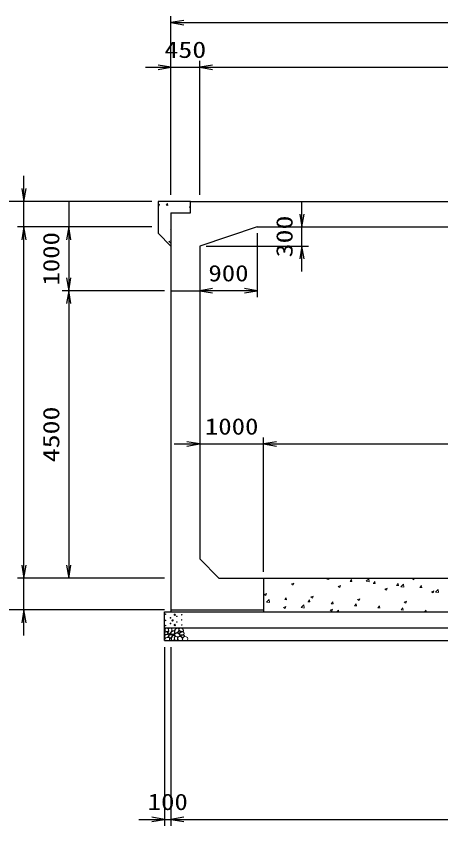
# Model space of a CAD drawing. Units: millimetres at full size. Extents: x 0 to 84100, y 0 to 59400.
# Drawn here: x 7179 to 13822, y 29620 to 42300 of the extents above; entities that cross this region are included whole.
import ezdxf
from ezdxf.enums import TextEntityAlignment as Align

# ---------------------------------------------------------------- set-up
doc = ezdxf.new("R2010")
doc.units = ezdxf.units.MM
for name, color, linetype, lineweight in [('D-DCR-HCHn', 4, 'Continuous', 9), ('D-STR-DIM', 7, 'Continuous', 25), ('D-STR-STRn', 1, 'Continuous', 25)]:
    doc.layers.add(name, color=color, linetype=linetype, lineweight=lineweight)
doc.styles.add('ＭＳ ゴシック', font='')
doc.styles.get('ＭＳ ゴシック').set_extended_font_data('MS Gothic')

# ---------------------------------------------------------------- blocks, each defined once
blk = doc.blocks.new('open_arrow')
at = {"color": 0, "linetype": 'Continuous', "lineweight": -2}
blk.add_lwpolyline([(7.5, 1.25), (0, 0), (7.5, -1.25)], dxfattribs=at)

msp = doc.modelspace()

# ---------------------------------------------------------------- linework, layer by layer
at = {"layer": 'D-DCR-HCHn'}
for p, q in [((9400, 39347.249), (9422.254, 39355.791)), ((9400, 39333.021), (9411.819, 39325.049)), ((9411.85, 39325.129), (9422.15, 39355.827)), ((9523.072, 39339.448), (9553.436, 39336.792)), ((9523.499, 39339.463), (9547.99, 39368.649)), ((9553.615, 39335.606), (9547.741, 39367.449)), ((9887.869, 39307.584), (9905, 39328.001)), ((9887.44, 39307.57), (9905, 39306.034)), ((9593.558, 38957.335), (9600, 38956.771)), ((9593.986, 38957.349), (9600, 38964.516)), ((9566.175, 38769.187), (9591.444, 38752.142)), ((9566.311, 38769.23), (9600, 38782.162)), ((9591.474, 38752.222), (9600, 38777.632)), ((12037.829, 33480.237), (12068.193, 33477.58)), ((12038.279, 33480.244), (12054.856, 33500)), ((12068.326, 33476.375), (12063.968, 33500)), ((12402.649, 33448.366), (12427.139, 33477.553)), ((12432.693, 33444.494), (12426.82, 33476.337)), ((12655.075, 33449.41), (12694.642, 33490.648)), ((12700.296, 33442.309), (12694.683, 33490.554)), ((13372.982, 33490.975), (13398.251, 33473.931)), ((13373.138, 33491.003), (13396.576, 33500)), ((13398.276, 33474.014), (13406.996, 33500)), ((11486.026, 33408.499), (11511.295, 33391.455)), ((11486.179, 33408.528), (11521.749, 33422.181)), ((11511.32, 33391.537), (11521.621, 33422.235)), ((12216.088, 33367.814), (12241.357, 33350.77)), ((12216.242, 33367.842), (12251.812, 33381.496)), ((12241.382, 33350.852), (12251.682, 33381.55)), ((12402.198, 33448.358), (12432.562, 33445.702)), ((12655.195, 33448.979), (12700.375, 33441.971)), ((12766.566, 33416.48), (12796.93, 33413.824)), ((12767.018, 33416.488), (12791.508, 33445.674)), ((12797.061, 33412.613), (12791.187, 33444.456)), ((13130.934, 33384.602), (13161.298, 33381.946)), ((13131.387, 33384.61), (13155.878, 33413.796)), ((13161.429, 33380.733), (13155.555, 33412.576)), ((13197.233, 33365.326), (13236.8, 33406.563)), ((13197.353, 33364.893), (13242.533, 33357.886)), ((13242.454, 33358.224), (13236.842, 33406.469)), ((13495.302, 33352.724), (13525.666, 33350.068)), ((13495.757, 33352.732), (13520.247, 33381.918)), ((13525.796, 33348.852), (13519.923, 33380.695)), ((11059.193, 33244.654), (11084.462, 33227.61)), ((11059.346, 33244.682), (11094.916, 33258.336)), ((11084.487, 33227.691), (11094.788, 33258.389)), ((12946.149, 33327.13), (12971.418, 33310.085)), ((12946.305, 33327.157), (12981.874, 33340.811)), ((12971.443, 33310.168), (12981.744, 33340.866)), ((13676.211, 33286.445), (13701.48, 33269.4)), ((13676.368, 33286.472), (13711.937, 33300.126)), ((13701.505, 33269.484), (13711.805, 33300.181)), ((13739.391, 33281.241), (13778.958, 33322.479)), ((13739.511, 33280.808), (13784.691, 33273.8)), ((13784.612, 33274.14), (13779, 33322.385)), ((11095.95, 33122.727), (11135.517, 33163.965)), ((11096.069, 33122.299), (11141.249, 33115.292)), ((11141.171, 33115.627), (11135.559, 33163.872)), ((11379.579, 33161.879), (11409.943, 33159.223)), ((11380.028, 33161.887), (11404.518, 33191.073)), ((11410.073, 33158.022), (11404.199, 33189.865)), ((11743.947, 33130.001), (11774.311, 33127.345)), ((11744.397, 33130.009), (11768.887, 33159.195)), ((11774.441, 33126.141), (11768.567, 33157.984)), ((11789.255, 33203.969), (11814.524, 33186.925)), ((11789.409, 33203.997), (11824.979, 33217.65)), ((11814.549, 33187.007), (11824.849, 33217.705)), ((12108.315, 33098.123), (12138.679, 33095.467)), ((12108.766, 33098.131), (12133.256, 33127.317)), ((12138.808, 33094.261), (12132.935, 33126.103)), ((12473.136, 33066.253), (12497.626, 33095.439)), ((12519.316, 33163.284), (12544.585, 33146.24)), ((12519.472, 33163.311), (12555.041, 33176.965)), ((12544.61, 33146.322), (12554.911, 33177.02)), ((13249.378, 33122.599), (13274.647, 33105.555)), ((13249.535, 33122.626), (13285.104, 33136.28)), ((13274.672, 33105.638), (13284.972, 33136.336)), ((11362.422, 33040.123), (11387.691, 33023.079)), ((11362.576, 33040.151), (11398.146, 33053.805)), ((11387.716, 33023.161), (11398.016, 33053.859)), ((11638.108, 33038.643), (11677.676, 33079.88)), ((11638.228, 33038.214), (11683.407, 33031.207)), ((11683.329, 33031.542), (11677.717, 33079.787)), ((12092.483, 32999.438), (12117.753, 32982.394)), ((12092.639, 32999.465), (12128.208, 33013.119)), ((12117.777, 32982.477), (12128.078, 33013.175)), ((12195.083, 32970), (12219.834, 32995.796)), ((12222.865, 32970), (12219.875, 32995.703)), ((12472.683, 33066.245), (12503.047, 33063.589)), ((12503.176, 33062.38), (12497.302, 33094.223)), ((12837.051, 33034.367), (12867.415, 33031.711)), ((12837.505, 33034.374), (12861.995, 33063.561)), ((12851.93, 32970), (12858.271, 32972.434)), ((12857.304, 32970), (12858.139, 32972.49)), ((12867.544, 33030.499), (12861.67, 33062.342)), ((13201.42, 33002.489), (13231.784, 32999.832)), ((13201.874, 33002.496), (13226.364, 33031.683)), ((13231.911, 32998.619), (13226.038, 33030.462)), ((13565.788, 32970.611), (13572.77, 32970)), ((13566.244, 32970.618), (13590.734, 32999.804)), ((13595.677, 32970), (13590.406, 32998.581))]:
    msp.add_line(p, q, dxfattribs=at)
for points in [[(9551.198, 32711.594), (9530.395, 32716.217), (9511.904, 32706.971), (9509.592, 32686.168), (9514.215, 32669.988), (9537.33, 32663.053), (9553.51, 32663.053), (9560.444, 32674.611), (9560.444, 32700.037)], [(9569.69, 32713.906), (9562.756, 32693.102), (9565.067, 32669.988), (9548.887, 32644.562), (9569.69, 32633.005), (9592.805, 32644.562), (9606.673, 32663.053), (9611.296, 32693.102), (9606.673, 32709.283), (9592.805, 32716.217)], [(9732.012, 32679.601), (9725.964, 32685.086), (9724.897, 32690.792), (9728.414, 32703.305), (9738.71, 32717.61), (9761.004, 32716.105), (9782.571, 32705.811), (9797.195, 32685.597), (9795.021, 32672.456), (9788.02, 32665.716), (9776.769, 32663.215), (9760.511, 32667.483), (9739.289, 32674.481)], [(9507.281, 32653.808), (9500.346, 32633.005), (9509.592, 32619.136), (9532.707, 32616.824), (9548.488, 32623.599), (9541.952, 32639.939), (9546.575, 32649.185), (9537.33, 32658.431), (9523.461, 32663.053)], [(9551.155, 32577.009), (9568.277, 32602.692), (9566.137, 32609.112), (9542.594, 32615.533), (9521.192, 32613.393), (9506.21, 32600.551), (9504.07, 32585.57), (9506.21, 32570.588), (9523.332, 32566.308)], [(9574.313, 32633.005), (9562.756, 32623.759), (9567.379, 32616.824), (9583.559, 32616.824), (9590.493, 32619.136), (9595.116, 32628.382), (9588.182, 32635.316)], [(9611.082, 32577.009), (9621.783, 32602.692), (9613.222, 32613.393), (9587.539, 32613.393), (9576.838, 32609.112), (9566.137, 32594.131), (9566.137, 32581.289), (9576.838, 32564.167), (9589.679, 32562.027)], [(9608.985, 32658.431), (9597.427, 32630.693), (9606.673, 32619.136), (9634.411, 32619.136), (9645.968, 32623.759), (9657.525, 32639.939), (9657.525, 32653.808), (9645.968, 32672.299), (9632.099, 32674.611)], [(9647.466, 32525.643), (9653.886, 32544.905), (9651.746, 32566.308), (9666.728, 32589.85), (9647.466, 32600.551), (9626.063, 32589.85), (9613.222, 32572.728), (9608.941, 32544.905), (9613.222, 32529.924), (9626.063, 32523.503)], [(9643.185, 32600.551), (9653.886, 32609.112), (9649.606, 32615.533), (9634.624, 32615.533), (9628.204, 32613.393), (9623.923, 32604.832), (9630.344, 32598.411)], [(9713.203, 32579.532), (9677.829, 32586.129), (9662.782, 32598.266), (9658.03, 32617.263), (9672.713, 32631.629), (9701.323, 32639.69), (9722.97, 32626.761), (9736.961, 32609.347), (9733.002, 32591.67)], [(9673.447, 32636.214), (9660.689, 32640.569), (9659.425, 32668.678), (9672.512, 32697.359), (9689.448, 32713.536), (9721.403, 32707.032), (9724.133, 32671.913), (9713.816, 32659.876), (9685.739, 32644.301)], [(9704.798, 32645.711), (9706.454, 32639.566), (9712.011, 32635.193), (9724.19, 32633.302), (9735.305, 32639.802), (9745.592, 32649.138), (9754.858, 32657.333), (9754.635, 32663.462), (9748.736, 32668.875), (9734.203, 32670.356), (9721.47, 32664.383), (9712.011, 32655.165), (9707.281, 32650.556)], [(9793.372, 32611.832), (9798.688, 32616.874), (9805.476, 32625.68), (9807.145, 32633.275), (9803.144, 32647.685), (9789.088, 32658.67), (9768.907, 32657.89), (9741.698, 32643.001), (9732.086, 32630.757), (9735.152, 32616.784), (9744.778, 32610.04), (9753.599, 32609.145), (9767.363, 32609.524), (9780.808, 32611.002)], [(9749.971, 32585.265), (9754.183, 32588.446), (9757.686, 32593.505), (9757.81, 32600.431), (9753.414, 32606.067), (9745.769, 32607.977), (9739.356, 32606.179), (9737.704, 32600.442), (9736.896, 32594.835), (9737.881, 32587.456), (9743.975, 32584.127)], [(9777.597, 32570.331), (9767.895, 32575.079), (9760.89, 32583.822), (9760.719, 32595.084), (9764.942, 32605.627), (9780.189, 32607.625), (9795.054, 32608.018), (9809.481, 32602.512), (9811.849, 32593.273), (9799.54, 32582.195), (9784.555, 32573.15)], [(9559.716, 32523.503), (9574.698, 32529.924), (9578.978, 32551.326), (9570.417, 32566.308), (9555.435, 32570.588), (9536.173, 32568.448), (9514.771, 32559.887), (9504.07, 32547.045), (9504.07, 32532.064), (9510.49, 32523.503), (9536.173, 32525.643)], [(9606.801, 32529.924), (9606.801, 32555.606), (9596.1, 32562.027), (9585.399, 32555.606), (9583.259, 32540.625), (9585.399, 32527.783), (9600.381, 32523.503)], [(9664.588, 32527.783), (9683.85, 32523.503), (9700.972, 32532.064), (9703.112, 32551.326), (9700.968, 32574.878), (9677.429, 32582.327), (9662.447, 32578.603), (9656.027, 32562.027), (9656.027, 32538.484)], [(9712.352, 32573.637), (9727.306, 32582.556), (9753.44, 32582.292), (9774.93, 32563.525), (9778.643, 32534.899), (9764.853, 32524.245), (9728.098, 32521.871), (9711.731, 32531.633), (9707.172, 32554.06)], [(9809.972, 32522.493), (9794.837, 32524.274), (9784.866, 32529.787), (9780.835, 32542.722), (9780.945, 32554.963), (9790.172, 32571.678), (9808.242, 32582.822), (9835.731, 32578.403), (9857.453, 32570.334), (9862.643, 32546.125), (9858.03, 32528.257), (9836.884, 32522.877)]]:
    msp.add_lwpolyline(points, close=True, dxfattribs=at)
msp.add_lwpolyline([(9643.432, 32718.547), (9626.093, 32716.446), (9614.258, 32708.701), (9614.626, 32689.819), (9620.514, 32676.087), (9635.025, 32676.185), (9655.107, 32679.153), (9664.799, 32693.689), (9674.082, 32703.492), (9676.884, 32714.345), (9664.099, 32718.547), (9643.082, 32718.547)], dxfattribs=at)
for centre, radius in [((9517.803, 32934.121), 4.5), ((9593.437, 32877.541), 4.5), ((9625.004, 32836.145), 11.25), ((9659.996, 32925.045), 11.25), ((9691.563, 32901.359), 4.5), ((9767.197, 32845.221), 4.5), ((9768.909, 32925.045), 4.5), ((9516.091, 32836.145), 4.5), ((9517.803, 32755.879), 4.5), ((9593.437, 32788.641), 4.5), ((9659.996, 32764.955), 11.25), ((9691.563, 32812.459), 4.5), ((9768.909, 32764.955), 4.5)]:
    msp.add_circle(centre, radius, dxfattribs=at)
at = {"layer": 'D-STR-DIM'}
for p, q in [((9600, 39500), (9600, 42300)), ((9600, 42200), (22500, 42200)), ((9600, 39500), (9600, 41600)), ((10050, 39500), (10050, 41600)), ((10050, 39500), (10050, 41600)), ((9200, 41500), (10450, 41500)), ((10050, 41500), (22050, 41500)), ((7300, 38600), (7300, 39800)), ((9300, 39400), (6500, 39400)), ((9300, 39400), (7200, 39400)), ((8000, 39400), (8000, 37600)), ((11650, 38300), (11650, 39400)), ((9300, 39000), (7200, 39000)), ((9300, 39000), (7200, 39000)), ((7300, 33500), (7300, 39000)), ((9300, 39000), (7900, 39000)), ((11050, 39000), (11750, 39000)), ((10950, 38900), (10950, 37900)), ((10150, 38700), (11750, 38700)), ((10050, 38600), (10050, 37900)), ((9500, 38000), (7900, 38000)), ((9500, 38000), (7900, 38000)), ((8000, 38000), (8000, 33500)), ((10950, 38000), (10050, 38000)), ((11050, 33600), (11050, 35700)), ((11050, 33600), (11050, 35700)), ((9650, 35600), (11450, 35600)), ((11050, 35600), (21050, 35600)), ((7300, 32600), (7300, 33900)), ((9500, 33500), (7200, 33500)), ((9500, 33500), (7200, 33500)), ((9500, 33500), (7900, 33500)), ((9500, 33000), (6500, 33000)), ((9500, 33000), (7200, 33000)), ((9500, 32420), (9500, 29620)), ((9600, 32420), (9600, 29620)), ((9600, 32420), (9600, 29620)), ((9100, 29720), (10000, 29720)), ((9600, 29720), (22500, 29720))]:
    msp.add_line(p, q, dxfattribs=at)
at = {"layer": 'D-STR-STRn'}
for p, q in [((9400, 39400), (9400, 38900)), ((9905, 39400), (9400, 39400)), ((9905, 39400), (22195, 39400)), ((9905, 39220), (9905, 39400)), ((9600, 39220), (9905, 39220)), ((9600, 39220), (9600, 33000)), ((10950, 39000), (10050, 38700)), ((10950, 39000), (21150, 39000)), ((9400, 38900), (9600, 38700)), ((10050, 38700), (10050, 33800)), ((9600, 38000), (10050, 38000)), ((10050, 33800), (10350, 33500)), ((10350, 33500), (21750, 33500)), ((11050, 33500), (11050, 32970)), ((9500, 32970), (22600, 32970)), ((9500, 32520), (9500, 32970)), ((9600, 33000), (11050, 33000)), ((9600, 33000), (9600, 32970)), ((9500, 32720), (22600, 32720)), ((9500, 32520), (22600, 32520))]:
    msp.add_line(p, q, dxfattribs=at)

# ---------------------------------------------------------------- block references
at = {"layer": 'D-STR-DIM', "xscale": 26.7, "yscale": 26.7}
for p in [(9600, 42200), (10050, 41500), (10050, 41500), (10050, 38000), (11050, 35600), (11050, 35600), (9600, 29720), (9600, 29720)]:
    msp.add_blockref('open_arrow', p, dxfattribs=at)
for p, rotation in [((9600, 41500), 180), ((7300, 39400), 90), ((11650, 39000), 90), ((7300, 39000), 270), ((7300, 39000), 270), ((8000, 39000), 270), ((11650, 38700), 270), ((8000, 38000), 90), ((8000, 38000), 270), ((10950, 38000), 180), ((10050, 35600), 180), ((7300, 33500), 90), ((7300, 33500), 90), ((8000, 33500), 90), ((7300, 33000), 270), ((9500, 29720), 180)]:
    msp.add_blockref('open_arrow', p, dxfattribs=dict(at, rotation=rotation))

# ---------------------------------------------------------------- texts
at = {"layer": 'D-STR-DIM', "style": 'ＭＳ ゴシック'}
for s, width, p in [('450', 1.25, (9825, 41775)), ('900', 1.2, (10500, 38275)), ('1000', 1.2, (10550, 35875)), ('100', 1.2, (9550, 29995))]:
    msp.add_text(s, height=256.6, dxfattribs=dict(at, width=width)).set_placement(p, align=Align.MIDDLE_CENTER)
for s, width, p in [('300', 1.25, (11375, 38850)), ('1000', 1.2, (7725, 38500)), ('4500', 1.25, (7725, 35750))]:
    msp.add_text(s, height=256.6, rotation=90, dxfattribs=dict(at, width=width)).set_placement(p, align=Align.MIDDLE_CENTER)

doc.saveas('drawing.dxf')
